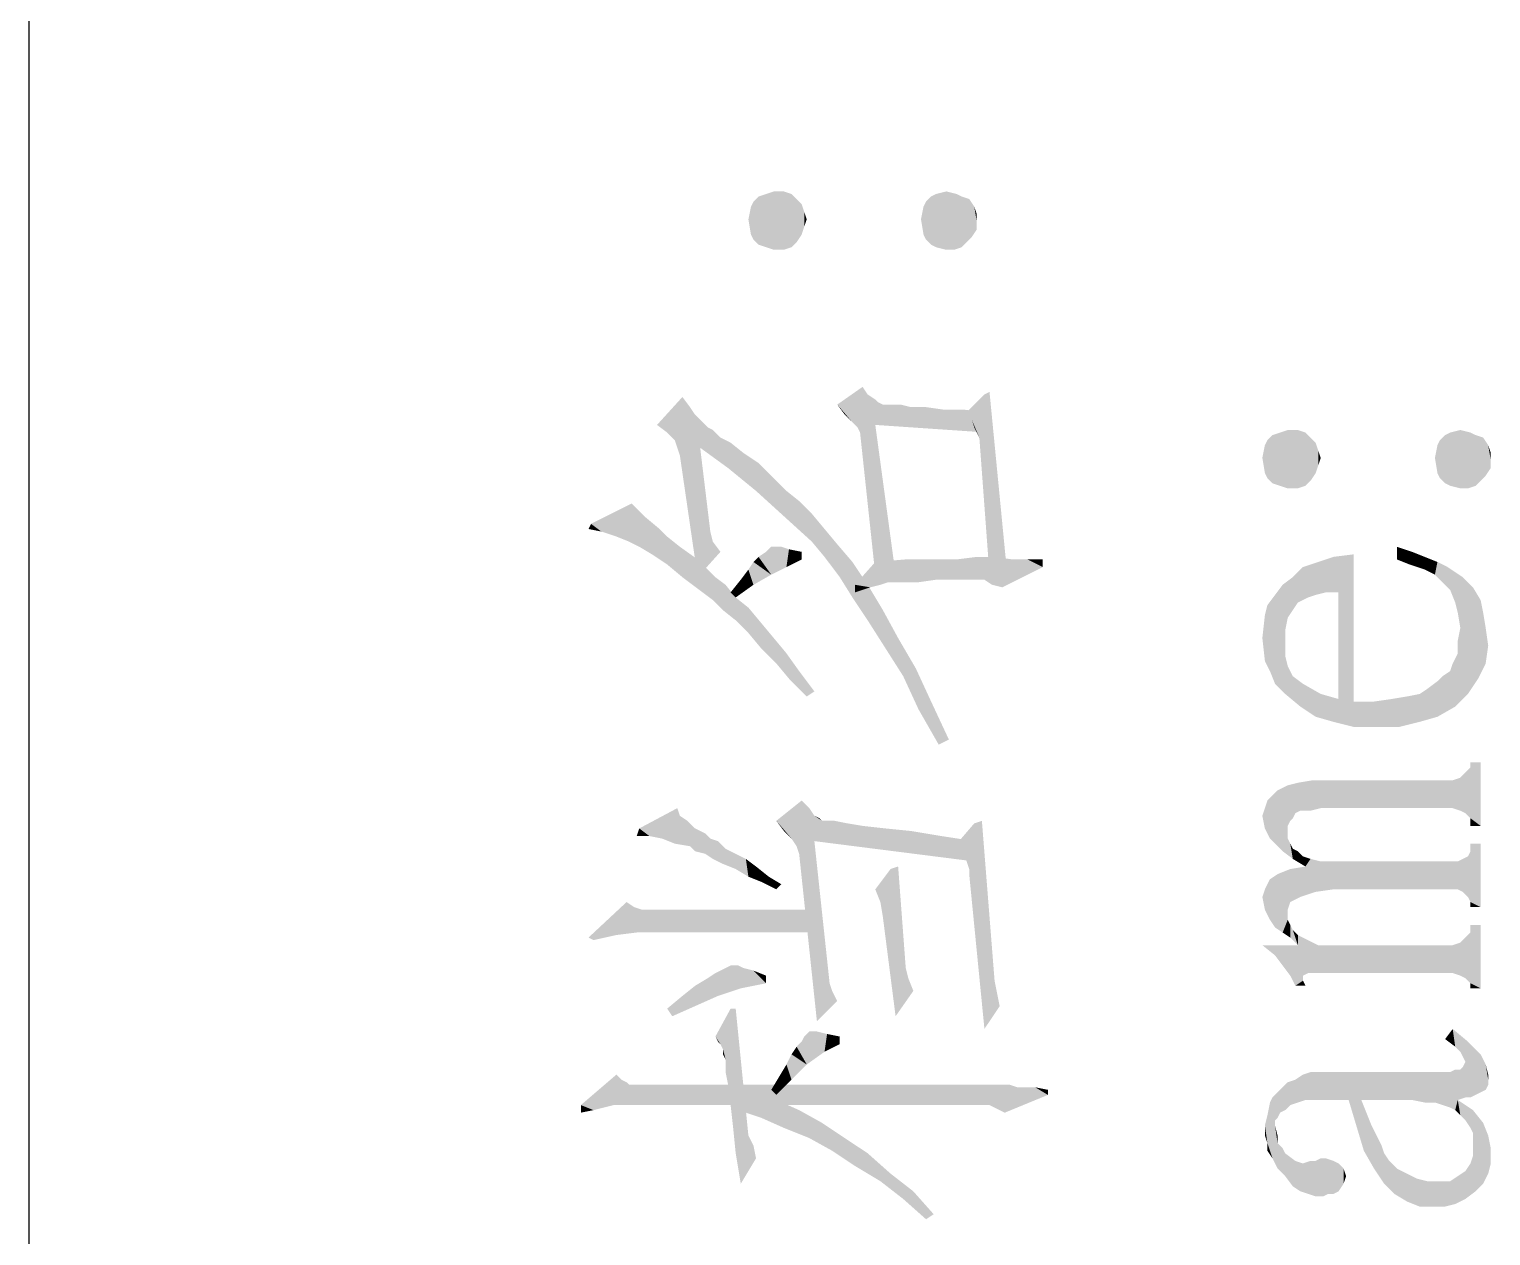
# Model space of a CAD drawing. Header units: millimetres. Extents: x 336 to 634, y 189 to 399.
# Drawn here: x 336.55 to 349.31, y 228.32 to 238.86 of the extents above; entities that cross this region are included whole.
import ezdxf

# ---------------------------------------------------------------- set-up
doc = ezdxf.new("R2010")
doc.units = ezdxf.units.MM

msp = doc.modelspace()

# ---------------------------------------------------------------- linework, layer by layer
at = {"color": 3, "linetype": 'Continuous'}
msp.add_line((336.54993, 189.17685), (336.54993, 399.17685), dxfattribs=at)
for points in [[(342.8727, 237.01907), (342.85054, 237.30711), (342.8727, 237.35143)], [(342.91701, 236.97475), (342.8727, 237.35143), (342.91701, 237.39574)], [(342.8727, 237.35143), (342.91701, 236.97475), (342.8727, 237.01907)], [(342.98349, 236.9526), (342.91701, 237.39574), (342.98349, 237.4179)], [(342.91701, 237.39574), (342.98349, 236.9526), (342.91701, 236.97475)], [(343.04996, 236.93044), (342.98349, 237.4179), (343.04996, 237.44006)], [(342.98349, 237.4179), (343.04996, 236.93044), (342.98349, 236.9526)], [(343.04996, 237.44006), (343.13859, 236.93044), (343.04996, 236.93044)], [(343.13859, 236.93044), (343.04996, 237.44006), (343.13859, 237.44006)], [(343.13859, 237.44006), (343.20506, 236.9526), (343.13859, 236.93044)], [(343.20506, 236.9526), (343.13859, 237.44006), (343.20506, 237.4179)], [(343.20506, 237.4179), (343.24938, 236.99691), (343.20506, 236.9526)], [(343.24938, 236.99691), (343.20506, 237.4179), (343.24938, 237.37359)], [(343.24938, 237.37359), (343.29369, 237.06338), (343.24938, 236.99691)], [(343.29369, 237.06338), (343.24938, 237.37359), (343.29369, 237.32927)], [(343.29369, 237.32927), (343.31585, 237.12986), (343.29369, 237.06338)], [(343.31585, 237.12986), (343.29369, 237.32927), (343.31585, 237.2628)], [(344.3794, 237.01907), (344.35724, 237.30711), (344.3794, 237.35143)], [(344.42372, 236.97475), (344.3794, 237.35143), (344.42372, 237.39574)], [(344.3794, 237.35143), (344.42372, 236.97475), (344.3794, 237.01907)], [(344.46803, 236.9526), (344.42372, 237.39574), (344.46803, 237.4179)], [(344.42372, 237.39574), (344.46803, 236.9526), (344.42372, 236.97475)], [(344.55666, 236.93044), (344.46803, 237.4179), (344.55666, 237.44006)], [(344.46803, 237.4179), (344.55666, 236.93044), (344.46803, 236.9526)], [(344.55666, 237.44006), (344.62313, 236.93044), (344.55666, 236.93044)], [(344.62313, 236.93044), (344.55666, 237.44006), (344.64529, 237.4179)], [(344.64529, 237.4179), (344.68961, 236.9526), (344.62313, 236.93044)], [(344.68961, 236.9526), (344.64529, 237.4179), (344.68961, 237.39574)], [(344.68961, 237.39574), (344.73392, 236.99691), (344.68961, 236.9526)], [(344.73392, 236.99691), (344.68961, 237.39574), (344.75608, 237.37359)], [(344.75608, 237.37359), (344.77824, 237.04123), (344.73392, 236.99691)], [(344.77824, 237.04123), (344.75608, 237.37359), (344.80039, 237.30711)], [(342.85054, 237.06338), (342.82839, 237.19633), (342.85054, 237.30711)], [(342.85054, 237.30711), (342.8727, 237.01907), (342.85054, 237.06338)], [(343.31585, 237.2628), (343.33801, 237.19633), (343.31585, 237.12986)], [(344.35724, 237.06338), (344.33509, 237.19633), (344.35724, 237.30711)], [(344.35724, 237.30711), (344.3794, 237.01907), (344.35724, 237.06338)], [(344.80039, 237.30711), (344.82255, 237.1077), (344.77824, 237.04123)], [(344.82255, 237.17417), (344.82255, 237.1077), (344.80039, 237.30711)], [(344.82255, 237.17417), (344.80039, 237.30711), (344.82255, 237.24064)], [(343.78115, 235.37942), (343.60389, 235.57884), (343.82547, 235.73394)], [(343.82547, 235.73394), (343.80331, 235.33511), (343.78115, 235.37942)], [(343.82547, 235.73394), (343.93626, 234.09429), (343.80331, 235.33511)], [(343.82547, 235.73394), (343.86978, 235.66747), (343.93626, 234.09429)], [(344.93334, 234.09429), (344.88902, 235.66747), (344.93334, 235.68963)], [(344.93334, 235.68963), (345.08844, 234.09429), (344.93334, 234.09429)], [(342.11935, 235.33511), (342.03072, 235.40158), (342.25229, 235.64531)], [(342.25229, 235.64531), (342.18582, 235.26864), (342.11935, 235.33511)], [(342.25229, 235.64531), (342.20798, 235.20216), (342.18582, 235.26864)], [(342.25229, 235.64531), (342.23013, 235.13569), (342.20798, 235.20216)], [(342.25229, 235.64531), (342.38524, 234.07214), (342.23013, 235.13569)], [(342.25229, 235.64531), (342.31877, 235.55668), (342.38524, 234.07214)], [(342.31877, 235.55668), (342.36308, 235.49021), (342.38524, 234.07214)], [(343.73684, 235.42374), (343.67037, 235.49021), (343.60389, 235.57884)], [(343.78115, 235.37942), (343.73684, 235.42374), (343.60389, 235.57884)], [(343.93626, 235.40158), (343.93626, 234.09429), (343.86978, 235.66747)], [(343.93626, 235.40158), (343.86978, 235.66747), (343.93626, 235.62315)], [(343.93626, 235.40158), (343.93626, 235.62315), (343.95841, 235.601)], [(343.93626, 235.40158), (343.95841, 235.601), (344.00273, 235.57884)], [(344.00273, 235.57884), (344.91118, 235.33511), (343.93626, 235.40158)], [(344.00273, 235.57884), (344.02488, 235.57884), (344.91118, 235.33511)], [(344.02488, 235.57884), (344.09136, 235.57884), (344.91118, 235.33511)], [(344.09136, 235.57884), (344.15783, 235.57884), (344.91118, 235.33511)], [(344.15783, 235.57884), (344.24646, 235.55668), (344.91118, 235.33511)], [(344.24646, 235.55668), (344.3794, 235.55668), (344.91118, 235.33511)], [(344.3794, 235.55668), (344.5345, 235.53452), (344.91118, 235.33511)], [(344.77824, 235.44589), (344.73392, 235.51237), (344.88902, 235.66747)], [(344.88902, 235.66747), (344.84471, 235.29079), (344.77824, 235.44589)], [(344.88902, 235.66747), (344.93334, 234.09429), (344.84471, 235.29079)], [(342.40739, 235.20216), (342.38524, 234.07214), (342.36308, 235.49021)], [(342.40739, 235.20216), (342.36308, 235.49021), (342.42955, 235.42374)], [(342.42955, 235.42374), (342.65113, 235.0249), (342.40739, 235.20216)], [(342.42955, 235.42374), (342.47387, 235.37942), (342.65113, 235.0249)], [(344.5345, 235.53452), (344.71176, 235.53452), (344.91118, 235.33511)], [(344.91118, 235.33511), (344.71176, 235.53452), (344.91118, 235.51237)], [(344.82255, 235.33511), (344.80039, 235.37942), (344.77824, 235.44589)], [(344.84471, 235.29079), (344.82255, 235.33511), (344.77824, 235.44589)], [(342.47387, 235.37942), (342.51818, 235.35726), (342.65113, 235.0249)], [(342.51818, 235.35726), (342.58465, 235.29079), (342.65113, 235.0249)], [(342.65113, 235.0249), (342.58465, 235.29079), (342.67328, 235.24648)], [(343.93626, 235.40158), (344.11352, 234.09429), (343.93626, 234.09429)], [(347.40389, 234.89196), (347.35957, 235.26864), (347.40389, 235.31295)], [(347.47036, 234.8698), (347.40389, 235.31295), (347.47036, 235.33511)], [(347.40389, 235.31295), (347.47036, 234.8698), (347.40389, 234.89196)], [(347.53683, 234.84764), (347.47036, 235.33511), (347.53683, 235.35726)], [(347.47036, 235.33511), (347.53683, 234.84764), (347.47036, 234.8698)], [(347.53683, 235.35726), (347.62546, 234.84764), (347.53683, 234.84764)], [(347.62546, 234.84764), (347.53683, 235.35726), (347.62546, 235.35726)], [(347.62546, 235.35726), (347.69193, 234.8698), (347.62546, 234.84764)], [(347.69193, 234.8698), (347.62546, 235.35726), (347.69193, 235.33511)], [(347.69193, 235.33511), (347.73625, 234.91412), (347.69193, 234.8698)], [(347.73625, 234.91412), (347.69193, 235.33511), (347.73625, 235.29079)], [(347.73625, 235.29079), (347.78056, 234.98059), (347.73625, 234.91412)], [(347.78056, 234.98059), (347.73625, 235.29079), (347.78056, 235.24648)], [(348.91059, 234.89196), (348.86627, 235.26864), (348.91059, 235.31295)], [(348.9549, 234.8698), (348.91059, 235.31295), (348.9549, 235.33511)], [(348.91059, 235.31295), (348.9549, 234.8698), (348.91059, 234.89196)], [(349.04353, 234.84764), (348.9549, 235.33511), (349.04353, 235.35726)], [(348.9549, 235.33511), (349.04353, 234.84764), (348.9549, 234.8698)], [(349.04353, 235.35726), (349.11001, 234.84764), (349.04353, 234.84764)], [(349.11001, 234.84764), (349.04353, 235.35726), (349.13216, 235.33511)], [(349.13216, 235.33511), (349.17648, 234.8698), (349.11001, 234.84764)], [(349.17648, 234.8698), (349.13216, 235.33511), (349.17648, 235.31295)], [(349.17648, 235.31295), (349.22079, 234.91412), (349.17648, 234.8698)], [(349.22079, 234.91412), (349.17648, 235.31295), (349.24295, 235.29079)], [(349.24295, 235.29079), (349.26511, 234.95843), (349.22079, 234.91412)], [(349.26511, 234.95843), (349.24295, 235.29079), (349.28726, 235.22432)], [(342.38524, 234.07214), (342.40739, 235.20216), (342.49602, 234.47097)], [(342.67328, 235.24648), (342.89486, 234.82549), (342.65113, 235.0249)], [(342.67328, 235.24648), (342.78407, 235.15785), (342.89486, 234.82549)], [(342.78407, 235.15785), (342.85054, 235.11353), (342.89486, 234.82549)], [(347.33741, 234.98059), (347.31526, 235.11353), (347.33741, 235.22432)], [(347.35957, 234.93627), (347.33741, 235.22432), (347.35957, 235.26864)], [(347.33741, 235.22432), (347.35957, 234.93627), (347.33741, 234.98059)], [(347.35957, 235.26864), (347.40389, 234.89196), (347.35957, 234.93627)], [(347.78056, 235.24648), (347.80272, 235.04706), (347.78056, 234.98059)], [(347.80272, 235.04706), (347.78056, 235.24648), (347.80272, 235.18001)], [(347.80272, 235.18001), (347.82488, 235.11353), (347.80272, 235.04706)], [(348.84412, 234.98059), (348.82196, 235.11353), (348.84412, 235.22432)], [(348.86627, 234.93627), (348.84412, 235.22432), (348.86627, 235.26864)], [(348.84412, 235.22432), (348.86627, 234.93627), (348.84412, 234.98059)], [(348.86627, 235.26864), (348.91059, 234.89196), (348.86627, 234.93627)], [(349.28726, 235.22432), (349.30942, 235.0249), (349.26511, 234.95843)], [(349.30942, 235.09138), (349.30942, 235.0249), (349.28726, 235.22432)], [(349.30942, 235.09138), (349.28726, 235.22432), (349.30942, 235.15785)], [(342.89486, 234.82549), (342.85054, 235.11353), (342.91702, 235.06922)], [(342.91702, 235.06922), (343.13859, 234.60391), (342.89486, 234.82549)], [(342.91702, 235.06922), (342.98349, 235.00275), (343.13859, 234.60391)], [(342.98349, 235.00275), (343.07212, 234.91412), (343.13859, 234.60391)], [(343.13859, 234.60391), (343.07212, 234.91412), (343.16075, 234.82549)], [(343.16075, 234.82549), (343.38232, 234.38234), (343.13859, 234.60391)], [(343.16075, 234.82549), (343.27153, 234.73686), (343.38232, 234.38234)], [(341.78699, 234.38234), (341.45463, 234.53744), (341.80915, 234.7147)], [(341.80915, 234.7147), (341.87562, 234.33802), (341.78699, 234.38234)], [(341.87562, 234.33802), (341.80915, 234.7147), (341.91993, 234.60391)], [(343.38232, 234.38234), (343.27153, 234.73686), (343.38232, 234.62607)], [(341.45463, 234.53744), (341.54326, 234.47097), (341.43247, 234.49313)], [(341.6762, 234.42665), (341.54326, 234.47097), (341.45463, 234.53744)], [(341.78699, 234.38234), (341.6762, 234.42665), (341.45463, 234.53744)], [(341.91993, 234.60391), (341.9864, 234.27155), (341.87562, 234.33802)], [(341.9864, 234.27155), (341.91993, 234.60391), (342.05288, 234.49313)], [(343.38232, 234.62607), (343.49311, 234.2494), (343.38232, 234.38234)], [(343.49311, 234.2494), (343.38232, 234.62607), (343.49311, 234.49313)], [(342.05288, 234.49313), (342.11935, 234.18292), (341.9864, 234.27155)], [(342.11935, 234.18292), (342.05288, 234.49313), (342.11935, 234.42665)], [(342.11935, 234.42665), (342.23013, 234.33802), (342.25229, 234.07214)], [(342.11935, 234.42665), (342.25229, 234.07214), (342.11935, 234.18292)], [(342.38524, 234.07214), (342.49602, 234.47097), (342.51818, 234.38234)], [(343.49311, 234.49313), (343.60389, 234.36018), (343.62605, 234.07214)], [(343.49311, 234.49313), (343.62605, 234.07214), (343.49311, 234.2494)], [(342.25229, 234.07214), (342.23013, 234.33802), (342.38524, 234.22724)], [(342.51818, 234.38234), (342.58465, 234.29371), (342.38524, 234.07214)], [(342.91702, 234.2494), (342.98349, 234.29371), (343.0278, 234.09429)], [(343.0278, 234.09429), (342.98349, 234.29371), (343.0278, 234.33802)], [(343.0278, 234.33802), (343.04996, 234.33802), (343.16075, 234.16077)], [(343.0278, 234.33802), (343.16075, 234.16077), (343.0278, 234.09429)], [(343.04996, 234.33802), (343.11643, 234.33802), (343.16075, 234.16077)], [(343.16075, 234.16077), (343.11643, 234.33802), (343.1829, 234.31587)], [(343.1829, 234.31587), (343.29369, 234.22724), (343.16075, 234.16077)], [(343.29369, 234.22724), (343.1829, 234.31587), (343.29369, 234.29371)], [(343.73684, 233.89488), (343.62605, 234.07214), (343.60389, 234.36018)], [(343.73684, 233.89488), (343.60389, 234.36018), (343.73684, 234.20508)], [(347.97998, 233.93919), (347.93566, 234.2494), (348.11292, 234.27155)], [(348.11292, 234.27155), (348.11292, 232.98642), (347.97998, 233.93919)], [(348.4896, 234.33802), (348.60039, 234.18292), (348.4896, 234.22724)], [(348.60039, 234.18292), (348.4896, 234.33802), (348.62254, 234.29371)], [(348.62254, 234.29371), (348.73333, 234.13861), (348.60039, 234.18292)], [(348.73333, 234.13861), (348.62254, 234.29371), (348.73333, 234.2494)], [(342.38524, 234.22724), (342.42955, 233.93919), (342.25229, 234.07214)], [(342.51818, 233.87272), (342.42955, 233.93919), (342.38524, 234.22724)], [(342.51818, 233.87272), (342.38524, 234.22724), (342.54034, 234.07214)], [(342.76191, 234.04998), (342.82838, 234.13861), (342.8727, 234.00566)], [(342.8727, 234.00566), (342.82838, 234.13861), (342.8727, 234.20508)], [(342.8727, 234.20508), (342.91702, 234.2494), (343.0278, 234.09429)], [(342.8727, 234.20508), (343.0278, 234.09429), (342.8727, 234.00566)], [(343.73684, 234.20508), (343.86978, 233.69546), (343.73684, 233.89488)], [(343.86978, 233.69546), (343.73684, 234.20508), (343.86978, 234.00566)], [(343.89194, 233.98351), (343.75899, 234.00566), (343.93626, 234.20508)], [(343.93626, 234.20508), (343.98057, 234.00566), (343.89194, 233.98351)], [(344.20214, 234.02782), (343.93626, 234.20508), (344.20214, 234.22724)], [(344.04704, 234.02782), (343.98057, 234.00566), (343.93626, 234.20508)], [(344.09136, 234.02782), (344.04704, 234.02782), (343.93626, 234.20508)], [(344.11352, 234.02782), (344.09136, 234.02782), (343.93626, 234.20508)], [(344.20214, 234.02782), (344.11352, 234.02782), (343.93626, 234.20508)], [(344.20214, 234.22724), (344.31293, 234.02782), (344.20214, 234.02782)], [(344.31293, 234.02782), (344.20214, 234.22724), (344.42372, 234.22724)], [(344.42372, 234.22724), (344.46803, 234.04998), (344.31293, 234.02782)], [(344.62313, 234.04998), (344.46803, 234.04998), (344.42372, 234.22724)], [(344.62313, 234.04998), (344.42372, 234.22724), (344.64529, 234.22724)], [(344.64529, 234.22724), (344.73392, 234.04998), (344.62313, 234.04998)], [(344.73392, 234.04998), (344.64529, 234.22724), (344.82255, 234.2494)], [(344.82255, 234.2494), (344.84471, 234.04998), (344.73392, 234.04998)], [(344.88902, 234.04998), (344.84471, 234.04998), (344.82255, 234.2494)], [(344.95549, 234.00566), (344.88902, 234.04998), (344.82255, 234.2494)], [(344.95549, 234.00566), (344.82255, 234.2494), (344.97765, 234.2494)], [(344.97765, 234.2494), (345.04412, 233.98351), (344.95549, 234.00566)], [(345.04412, 233.98351), (344.97765, 234.2494), (345.13275, 234.22724)], [(345.13275, 234.22724), (345.39864, 234.16077), (345.04412, 233.98351)], [(345.13275, 234.22724), (345.2657, 234.22724), (345.39864, 234.16077)], [(345.39864, 234.16077), (345.2657, 234.22724), (345.39864, 234.22724)], [(347.62546, 233.85056), (347.58115, 234.07214), (347.66978, 234.16077)], [(347.66978, 234.16077), (347.71409, 233.89488), (347.62546, 233.85056)], [(347.78056, 233.91703), (347.66978, 234.16077), (347.80272, 234.20508)], [(347.78056, 233.91703), (347.71409, 233.89488), (347.66978, 234.16077)], [(347.80272, 234.20508), (347.86919, 233.93919), (347.78056, 233.91703)], [(347.86919, 233.93919), (347.80272, 234.20508), (347.93566, 234.2494)], [(347.93566, 234.2494), (347.97998, 233.93919), (347.86919, 233.93919)], [(348.73333, 234.2494), (348.82196, 234.09429), (348.73333, 234.13861)], [(348.82196, 234.09429), (348.73333, 234.2494), (348.84412, 234.20508)], [(348.84412, 234.20508), (348.88843, 234.02782), (348.82196, 234.09429)], [(348.88843, 234.02782), (348.84412, 234.20508), (348.93275, 234.16077)], [(348.93275, 234.16077), (348.9549, 233.96135), (348.88843, 234.02782)], [(348.99922, 233.85056), (348.9549, 233.96135), (348.93275, 234.16077)], [(348.99922, 233.85056), (348.93275, 234.16077), (348.99922, 234.11645)], [(342.54034, 234.07214), (342.60681, 233.78409), (342.51818, 233.87272)], [(342.60681, 233.78409), (342.54034, 234.07214), (342.62897, 234.00566)], [(342.7176, 233.89488), (342.67328, 233.93919), (342.76191, 234.04998)], [(342.76191, 234.04998), (342.8727, 234.00566), (342.7176, 233.89488)], [(347.58115, 233.78409), (347.49252, 234.00566), (347.58115, 234.07214)], [(347.58115, 234.07214), (347.62546, 233.85056), (347.58115, 233.78409)], [(348.99922, 234.11645), (349.02138, 233.76193), (348.99922, 233.85056)], [(349.04353, 233.62899), (349.02138, 233.76193), (348.99922, 234.11645)], [(349.04353, 233.62899), (348.99922, 234.11645), (349.06569, 234.07214)], [(349.04353, 233.62899), (349.06569, 234.07214), (349.11001, 233.0529)], [(349.11001, 233.0529), (349.06569, 234.07214), (349.11001, 234.02782)], [(349.11001, 234.02782), (349.15432, 233.98351), (349.19863, 233.18584)], [(349.11001, 234.02782), (349.19863, 233.18584), (349.11001, 233.0529)], [(342.62897, 234.00566), (342.7176, 233.69546), (342.60681, 233.78409)], [(342.7176, 233.69546), (342.62897, 234.00566), (342.7176, 233.89488)], [(342.7176, 233.89488), (342.82838, 233.58467), (342.7176, 233.69546)], [(342.82838, 233.58467), (342.7176, 233.89488), (342.82838, 233.80625)], [(343.75899, 234.00566), (343.89194, 233.98351), (343.75899, 233.93919)], [(343.86978, 234.00566), (344.00273, 233.78409), (344.02488, 233.45173)], [(343.86978, 234.00566), (344.02488, 233.45173), (343.86978, 233.69546)], [(347.42604, 233.14153), (347.35957, 233.8284), (347.42604, 233.91703)], [(347.42604, 233.91703), (347.49252, 234.00566), (347.51467, 233.0529)], [(347.42604, 233.91703), (347.51467, 233.0529), (347.42604, 233.14153)], [(347.51467, 233.38526), (347.51467, 233.0529), (347.49252, 234.00566)], [(347.51467, 233.49604), (347.51467, 233.38526), (347.49252, 234.00566)], [(347.51467, 233.60683), (347.51467, 233.49604), (347.49252, 234.00566)], [(347.53683, 233.71762), (347.51467, 233.60683), (347.49252, 234.00566)], [(347.58115, 233.78409), (347.53683, 233.71762), (347.49252, 234.00566)], [(347.97998, 233.00858), (347.97998, 233.93919), (348.11292, 232.76485)], [(348.11292, 232.98642), (348.11292, 232.76485), (347.97998, 233.93919)], [(349.19863, 233.18584), (349.15432, 233.98351), (349.22079, 233.87272)], [(342.82838, 233.80625), (342.93917, 233.45173), (342.82838, 233.58467)], [(342.93917, 233.45173), (342.82838, 233.80625), (342.93917, 233.6733)], [(344.02488, 233.45173), (344.00273, 233.78409), (344.13567, 233.54036)], [(347.33741, 233.73978), (347.35957, 233.8284), (347.38173, 233.25231)], [(347.42604, 233.14153), (347.38173, 233.25231), (347.35957, 233.8284)], [(349.22079, 233.87272), (349.26511, 233.31878), (349.19863, 233.18584)], [(349.22079, 233.87272), (349.24295, 233.76193), (349.26511, 233.31878)], [(349.26511, 233.31878), (349.24295, 233.76193), (349.26511, 233.62899)], [(342.93917, 233.6733), (343.04996, 233.54036), (343.07212, 233.31878)], [(342.93917, 233.6733), (343.07212, 233.31878), (342.93917, 233.45173)], [(347.33741, 233.34094), (347.31526, 233.54036), (347.33741, 233.73978)], [(347.33741, 233.73978), (347.38173, 233.25231), (347.33741, 233.34094)], [(349.02138, 233.5182), (349.04353, 233.62899), (349.11001, 233.0529)], [(349.26511, 233.62899), (349.28726, 233.47389), (349.26511, 233.31878)], [(343.07212, 233.31878), (343.04996, 233.54036), (343.16075, 233.40741)], [(344.13567, 233.54036), (344.17999, 233.208), (344.02488, 233.45173)], [(344.17999, 233.208), (344.13567, 233.54036), (344.29077, 233.27447)], [(349.02138, 233.40741), (349.02138, 233.5182), (349.11001, 233.0529)], [(343.16075, 233.40741), (343.1829, 233.18584), (343.07212, 233.31878)], [(343.1829, 233.18584), (343.16075, 233.40741), (343.27153, 233.25231)], [(347.51467, 233.0529), (347.51467, 233.38526), (347.53683, 233.29663)], [(348.99922, 232.94211), (348.97706, 233.31878), (349.02138, 233.40741)], [(349.02138, 233.40741), (349.11001, 233.0529), (348.99922, 232.94211)], [(343.27153, 233.25231), (343.33801, 233.03074), (343.1829, 233.18584)], [(343.33801, 233.03074), (343.27153, 233.25231), (343.40448, 233.07505)], [(344.29077, 233.27447), (344.31293, 232.91995), (344.17999, 233.208)], [(344.31293, 232.91995), (344.29077, 233.27447), (344.42372, 232.98642)], [(347.53683, 233.29663), (347.64762, 232.94211), (347.51467, 233.0529)], [(347.53683, 233.29663), (347.58115, 233.208), (347.64762, 232.94211)], [(348.88843, 233.208), (348.9549, 233.25231), (348.99922, 232.94211)], [(348.9549, 233.25231), (348.97706, 233.31878), (348.99922, 232.94211)], [(347.64762, 232.94211), (347.58115, 233.208), (347.66978, 233.14153)], [(347.66978, 233.14153), (347.78056, 232.85348), (347.64762, 232.94211)], [(347.78056, 232.85348), (347.66978, 233.14153), (347.82488, 233.0529)], [(348.84412, 232.85348), (348.75549, 233.09721), (348.84412, 233.16368)], [(348.84412, 233.16368), (348.88843, 233.208), (348.99922, 232.94211)], [(348.84412, 233.16368), (348.99922, 232.94211), (348.84412, 232.85348)], [(347.82488, 233.0529), (347.93566, 232.80916), (347.78056, 232.85348)], [(347.93566, 232.80916), (347.82488, 233.0529), (347.97998, 233.00858)], [(347.97998, 233.00858), (348.11292, 232.76485), (347.93566, 232.80916)], [(348.31234, 232.76485), (348.29018, 232.98642), (348.44528, 233.00858)], [(348.44528, 233.00858), (348.51176, 232.76485), (348.31234, 232.76485)], [(348.51176, 232.76485), (348.44528, 233.00858), (348.57823, 233.03074)], [(348.57823, 233.03074), (348.68901, 232.80916), (348.51176, 232.76485)], [(348.68901, 232.80916), (348.57823, 233.03074), (348.68901, 233.0529)], [(348.68901, 233.0529), (348.75549, 233.09721), (348.84412, 232.85348)], [(348.68901, 233.0529), (348.84412, 232.85348), (348.68901, 232.80916)], [(344.42372, 232.98642), (344.49019, 232.60975), (344.31293, 232.91995)], [(344.49019, 232.60975), (344.42372, 232.98642), (344.57882, 232.65406)], [(348.11292, 232.98642), (348.29018, 232.98642), (348.31234, 232.76485)], [(348.11292, 232.98642), (348.31234, 232.76485), (348.11292, 232.76485)], [(349.08785, 232.0115), (349.04353, 232.3217), (349.08785, 232.36602)], [(349.13216, 231.96718), (349.08785, 232.36602), (349.13216, 232.41033)], [(349.08785, 232.36602), (349.13216, 231.96718), (349.08785, 232.0115)], [(349.13216, 232.41033), (349.13216, 232.45465), (349.22079, 231.90071)], [(349.22079, 231.90071), (349.13216, 232.45465), (349.22079, 232.45465)], [(349.13216, 231.96718), (349.13216, 232.41033), (349.22079, 231.90071)], [(347.53683, 231.90071), (347.4482, 232.21092), (347.53683, 232.25523)], [(347.6033, 232.0115), (347.53683, 232.25523), (347.62546, 232.27739)], [(347.53683, 232.25523), (347.55899, 231.94503), (347.53683, 231.90071)], [(347.58115, 231.96718), (347.55899, 231.94503), (347.53683, 232.25523)], [(347.6033, 232.0115), (347.58115, 231.96718), (347.53683, 232.25523)], [(347.62546, 232.27739), (347.64762, 232.03366), (347.6033, 232.0115)], [(347.73625, 232.03366), (347.62546, 232.27739), (347.7584, 232.29955)], [(347.73625, 232.03366), (347.64762, 232.03366), (347.62546, 232.27739)], [(347.7584, 232.29955), (347.82488, 232.05581), (347.73625, 232.03366)], [(347.82488, 232.05581), (347.7584, 232.29955), (347.89135, 232.29955)], [(347.89135, 232.29955), (347.93566, 232.05581), (347.82488, 232.05581)], [(348.97706, 232.05581), (347.93566, 232.05581), (347.89135, 232.29955)], [(348.97706, 232.05581), (347.89135, 232.29955), (348.97706, 232.29955)], [(349.04353, 232.03366), (348.97706, 232.29955), (349.04353, 232.3217)], [(348.97706, 232.29955), (349.04353, 232.03366), (348.97706, 232.05581)], [(349.04353, 232.3217), (349.08785, 232.0115), (349.04353, 232.03366)], [(343.20506, 231.78993), (343.07212, 231.94503), (343.29369, 232.12229)], [(343.29369, 232.12229), (343.24937, 231.72345), (343.20506, 231.78993)], [(343.29369, 232.12229), (343.27153, 231.65698), (343.24937, 231.72345)], [(343.29369, 232.12229), (343.42664, 230.19459), (343.27153, 231.65698)], [(343.29369, 232.12229), (343.36016, 232.05581), (343.42664, 230.19459)], [(347.33741, 232.05581), (347.35957, 232.12229), (347.38173, 231.78993)], [(347.38173, 231.78993), (347.35957, 232.12229), (347.40389, 232.1666)], [(347.40389, 232.1666), (347.42604, 231.74561), (347.38173, 231.78993)], [(347.42604, 231.74561), (347.40389, 232.1666), (347.4482, 232.21092)], [(347.4482, 232.21092), (347.49252, 231.67914), (347.42604, 231.74561)], [(347.53683, 231.78993), (347.49252, 231.67914), (347.4482, 232.21092)], [(347.53683, 231.83424), (347.53683, 231.78993), (347.4482, 232.21092)], [(347.53683, 231.90071), (347.53683, 231.83424), (347.4482, 232.21092)], [(342.18582, 231.74561), (341.87562, 231.87855), (342.20798, 232.05581)], [(342.18582, 231.74561), (342.20798, 232.05581), (342.23014, 231.98934)], [(342.23014, 231.98934), (342.31877, 231.72345), (342.18582, 231.74561)], [(342.23014, 231.98934), (342.29661, 231.94503), (342.31877, 231.72345)], [(343.40448, 231.76777), (343.36016, 232.05581), (343.40448, 231.98934)], [(343.36016, 232.05581), (343.40448, 231.76777), (343.42664, 230.19459)], [(343.40448, 231.98934), (343.44879, 231.96718), (343.47095, 231.94503)], [(343.40448, 231.76777), (343.40448, 231.98934), (343.47095, 231.94503)], [(347.33741, 231.87855), (347.31526, 231.98934), (347.33741, 232.05581)], [(347.33741, 232.05581), (347.38173, 231.78993), (347.33741, 231.87855)], [(341.87562, 231.87855), (341.96425, 231.81208), (341.85346, 231.81208)], [(342.07503, 231.78993), (341.96425, 231.81208), (341.87562, 231.87855)], [(342.18582, 231.74561), (342.07503, 231.78993), (341.87562, 231.87855)], [(342.36308, 231.67914), (342.31877, 231.72345), (342.29661, 231.94503)], [(342.36308, 231.67914), (342.29661, 231.94503), (342.36308, 231.87855)], [(342.36308, 231.87855), (342.45171, 231.65698), (342.36308, 231.67914)], [(342.45171, 231.65698), (342.36308, 231.87855), (342.45171, 231.83424)], [(343.20506, 231.78993), (343.13859, 231.8564), (343.07212, 231.94503)], [(343.47095, 231.94503), (344.80039, 231.59051), (343.40448, 231.76777)], [(343.47095, 231.94503), (343.51527, 231.94503), (344.80039, 231.59051)], [(343.51527, 231.94503), (343.58174, 231.94503), (344.80039, 231.59051)], [(343.58174, 231.94503), (343.69252, 231.92287), (344.80039, 231.59051)], [(343.69252, 231.92287), (343.82547, 231.90071), (344.80039, 231.59051)], [(343.82547, 231.90071), (344.02488, 231.87855), (344.80039, 231.59051)], [(344.02488, 231.87855), (344.24646, 231.8564), (344.80039, 231.59051)], [(344.24646, 231.8564), (344.51235, 231.81208), (344.80039, 231.59051)], [(344.71176, 231.65698), (344.66745, 231.76777), (344.80039, 231.92287)], [(344.80039, 231.92287), (344.75608, 231.52404), (344.71176, 231.65698)], [(344.75608, 231.52404), (344.80039, 231.92287), (344.88902, 230.12812)], [(344.80039, 231.92287), (344.86686, 231.94503), (344.88902, 230.12812)], [(344.88902, 230.12812), (344.86686, 231.94503), (344.97765, 230.54911)], [(349.13216, 231.96718), (349.22079, 231.90071), (349.13216, 231.90071)], [(342.45171, 231.83424), (342.49603, 231.78993), (342.51818, 231.61267)], [(342.45171, 231.83424), (342.51818, 231.61267), (342.45171, 231.65698)], [(342.51818, 231.61267), (342.49603, 231.78993), (342.5625, 231.76777)], [(342.5625, 231.76777), (342.60681, 231.56835), (342.51818, 231.61267)], [(342.60681, 231.56835), (342.5625, 231.76777), (342.62897, 231.7013)], [(343.42664, 230.19459), (343.40448, 231.76777), (343.53742, 230.52695)], [(344.80039, 231.59051), (344.51235, 231.81208), (344.80039, 231.76777)], [(347.53683, 231.78993), (347.58115, 231.61267), (347.49252, 231.67914)], [(347.53683, 231.78993), (347.55899, 231.74561), (347.58115, 231.61267)], [(347.58115, 231.61267), (347.55899, 231.74561), (347.58115, 231.7013)], [(349.13216, 231.67914), (349.13216, 231.74561), (349.22079, 231.19168)], [(349.22079, 231.19168), (349.13216, 231.74561), (349.22079, 231.74561)], [(342.62897, 231.7013), (342.7176, 231.52404), (342.60681, 231.56835)], [(342.7176, 231.52404), (342.62897, 231.7013), (342.7176, 231.65698)], [(342.7176, 231.65698), (342.80623, 231.61267), (342.82838, 231.45756)], [(342.7176, 231.65698), (342.82838, 231.45756), (342.7176, 231.52404)], [(342.82838, 231.45756), (342.80623, 231.61267), (342.89486, 231.54619)], [(344.75608, 231.52404), (344.73392, 231.59051), (344.71176, 231.65698)], [(347.58115, 231.7013), (347.62546, 231.67914), (347.69193, 231.54619)], [(347.58115, 231.7013), (347.69193, 231.54619), (347.58115, 231.61267)], [(347.62546, 231.67914), (347.66977, 231.63482), (347.69193, 231.54619)], [(347.69193, 231.54619), (347.66977, 231.63482), (347.73625, 231.61267)], [(347.69193, 231.54619), (347.73625, 231.61267), (347.78056, 231.32462)], [(347.78056, 231.32462), (347.73625, 231.61267), (347.82488, 231.59051)], [(347.82488, 231.59051), (347.93566, 231.34678), (347.78056, 231.32462)], [(347.82488, 231.59051), (347.91351, 231.59051), (347.93566, 231.34678)], [(349.02138, 231.34678), (347.93566, 231.34678), (347.91351, 231.59051)], [(349.02138, 231.34678), (347.91351, 231.59051), (349.02138, 231.59051)], [(349.06569, 231.32462), (349.02138, 231.59051), (349.06569, 231.61267)], [(349.02138, 231.59051), (349.06569, 231.32462), (349.02138, 231.34678)], [(349.11, 231.28031), (349.06569, 231.61267), (349.11, 231.63482)], [(349.06569, 231.61267), (349.11, 231.28031), (349.06569, 231.32462)], [(349.13216, 231.23599), (349.11, 231.63482), (349.13216, 231.67914)], [(349.11, 231.63482), (349.13216, 231.23599), (349.11, 231.28031)], [(349.13216, 231.23599), (349.13216, 231.67914), (349.22079, 231.19168)], [(342.89486, 231.54619), (342.93917, 231.41325), (342.82838, 231.45756)], [(342.93917, 231.41325), (342.89486, 231.54619), (343.00565, 231.45756)], [(343.00565, 231.45756), (343.07212, 231.34678), (342.93917, 231.41325)], [(343.07212, 231.34678), (343.00565, 231.45756), (343.11643, 231.39109)], [(343.98057, 231.23599), (343.93625, 231.34678), (344.0692, 231.52404)], [(344.0692, 231.52404), (344.00273, 231.10305), (343.98057, 231.23599)], [(344.0692, 231.52404), (344.11351, 230.23891), (344.00273, 231.10305)], [(344.11351, 230.23891), (344.0692, 231.52404), (344.13567, 231.54619)], [(344.11351, 230.23891), (344.13567, 231.54619), (344.20214, 230.6599)], [(344.75608, 231.52404), (344.88902, 230.12812), (344.75608, 231.47972)], [(347.42604, 231.01442), (347.38173, 231.43541), (347.4482, 231.47972)], [(347.4482, 231.47972), (347.49252, 230.9701), (347.42604, 231.01442)], [(347.55899, 231.23599), (347.4482, 231.47972), (347.55899, 231.52404)], [(347.53683, 231.08089), (347.49252, 230.9701), (347.4482, 231.47972)], [(347.53683, 231.1252), (347.53683, 231.08089), (347.4482, 231.47972)], [(347.53683, 231.16952), (347.53683, 231.1252), (347.4482, 231.47972)], [(347.55899, 231.23599), (347.53683, 231.16952), (347.4482, 231.47972)], [(347.64762, 231.28031), (347.55899, 231.52404), (347.69193, 231.54619)], [(347.55899, 231.52404), (347.6033, 231.25815), (347.55899, 231.23599)], [(347.64762, 231.28031), (347.6033, 231.25815), (347.55899, 231.52404)], [(347.69193, 231.54619), (347.78056, 231.32462), (347.64762, 231.28031)], [(347.33741, 231.16952), (347.31526, 231.28031), (347.33741, 231.34678)], [(347.33741, 231.34678), (347.35957, 231.39109), (347.38173, 231.08089)], [(347.33741, 231.34678), (347.38173, 231.08089), (347.33741, 231.16952)], [(347.38173, 231.08089), (347.35957, 231.39109), (347.38173, 231.43541)], [(347.38173, 231.43541), (347.42604, 231.01442), (347.38173, 231.08089)], [(341.6762, 230.94794), (341.43247, 230.92579), (341.76483, 231.23599)], [(341.76483, 231.23599), (341.85346, 230.9701), (341.6762, 230.94794)], [(341.76483, 231.23599), (341.8313, 231.19168), (341.85346, 230.9701)], [(349.13216, 231.23599), (349.22079, 231.19168), (349.13216, 231.19168)], [(341.85346, 230.9701), (341.8313, 231.19168), (341.89778, 231.16952)], [(341.89778, 231.16952), (343.38232, 230.9701), (341.85346, 230.9701)], [(341.89778, 231.16952), (341.94209, 231.16952), (343.38232, 230.9701)], [(341.94209, 231.16952), (342.00856, 231.16952), (343.38232, 230.9701)], [(342.00856, 231.16952), (342.14151, 231.16952), (343.38232, 230.9701)], [(342.14151, 231.16952), (342.29661, 231.16952), (343.38232, 230.9701)], [(342.29661, 231.16952), (342.49603, 231.16952), (343.38232, 230.9701)], [(342.49603, 231.16952), (342.76191, 231.16952), (343.38232, 230.9701)], [(342.76191, 231.16952), (343.04996, 231.16952), (343.38232, 230.9701)], [(343.38232, 230.9701), (343.04996, 231.16952), (343.38232, 231.16952)], [(347.53683, 231.08089), (347.55899, 230.92579), (347.49252, 230.9701)], [(347.55899, 230.92579), (347.53683, 231.08089), (347.55899, 231.03657)], [(341.6762, 230.94794), (341.47679, 230.90363), (341.43247, 230.92579)], [(347.55899, 231.03657), (347.58115, 230.99226), (347.62546, 230.85931)], [(347.55899, 231.03657), (347.62546, 230.85931), (347.55899, 230.92579)], [(347.62546, 230.85931), (347.58115, 230.99226), (347.62546, 230.94794)], [(347.62546, 230.85931), (347.62546, 230.94794), (347.66977, 230.54911)], [(347.66977, 230.59343), (347.66977, 230.54911), (347.62546, 230.94794)], [(347.71409, 230.61558), (347.66977, 230.59343), (347.62546, 230.94794)], [(347.71409, 230.61558), (347.62546, 230.94794), (347.71409, 230.90363)], [(349.13216, 230.52695), (349.08785, 230.92579), (349.13216, 230.9701)], [(349.13216, 230.9701), (349.13216, 231.03657), (349.22079, 230.48264)], [(349.22079, 230.48264), (349.13216, 231.03657), (349.22079, 231.03657)], [(349.13216, 230.52695), (349.13216, 230.9701), (349.22079, 230.48264)], [(347.42604, 230.77069), (347.31526, 230.85931), (347.62546, 230.85931)], [(347.62546, 230.85931), (347.49252, 230.68206), (347.42604, 230.77069)], [(347.62546, 230.85931), (347.55899, 230.59343), (347.49252, 230.68206)], [(347.62546, 230.85931), (347.6033, 230.5048), (347.55899, 230.59343)], [(347.6033, 230.5048), (347.62546, 230.85931), (347.66977, 230.54911)], [(347.71409, 230.90363), (347.78056, 230.61558), (347.71409, 230.61558)], [(347.78056, 230.61558), (347.71409, 230.90363), (347.80272, 230.85931)], [(347.80272, 230.85931), (347.86919, 230.61558), (347.78056, 230.61558)], [(348.97706, 230.61558), (347.86919, 230.61558), (347.80272, 230.85931)], [(348.97706, 230.61558), (347.80272, 230.85931), (348.97706, 230.85931)], [(349.04353, 230.59343), (348.97706, 230.85931), (349.04353, 230.88147)], [(348.97706, 230.85931), (349.04353, 230.59343), (348.97706, 230.61558)], [(349.08785, 230.57127), (349.04353, 230.88147), (349.08785, 230.92579)], [(349.04353, 230.88147), (349.08785, 230.57127), (349.04353, 230.59343)], [(349.08785, 230.92579), (349.13216, 230.52695), (349.08785, 230.57127)], [(342.36308, 230.5048), (342.47387, 230.57127), (342.5625, 230.41617)], [(342.47387, 230.57127), (342.54034, 230.61558), (342.5625, 230.41617)], [(342.5625, 230.41617), (342.54034, 230.61558), (342.58465, 230.63774)], [(342.58465, 230.63774), (342.76191, 230.48264), (342.5625, 230.41617)], [(342.58465, 230.63774), (342.62897, 230.6599), (342.76191, 230.48264)], [(342.62897, 230.6599), (342.67328, 230.68206), (342.76191, 230.48264)], [(342.67328, 230.68206), (342.69544, 230.68206), (342.76191, 230.48264)], [(342.69544, 230.68206), (342.73975, 230.68206), (342.76191, 230.48264)], [(342.76191, 230.48264), (342.73975, 230.68206), (342.78407, 230.6599)], [(342.78407, 230.6599), (342.98349, 230.52695), (342.76191, 230.48264)], [(342.78407, 230.6599), (342.8727, 230.63774), (342.98349, 230.52695)], [(342.98349, 230.52695), (342.8727, 230.63774), (342.98349, 230.59343)], [(344.11351, 230.23891), (344.20214, 230.6599), (344.2243, 230.57127)], [(344.2243, 230.57127), (344.26861, 230.46048), (344.11351, 230.23891)], [(342.36308, 230.32754), (342.25229, 230.41617), (342.36308, 230.5048)], [(342.36308, 230.5048), (342.5625, 230.41617), (342.36308, 230.32754)], [(343.42664, 230.19459), (343.53742, 230.52695), (343.55958, 230.46048)], [(343.55958, 230.46048), (343.60389, 230.37185), (343.42664, 230.19459)], [(344.97765, 230.54911), (345.02197, 230.32754), (344.88902, 230.12812)], [(344.97765, 230.54911), (344.99981, 230.43832), (345.02197, 230.32754)], [(347.66977, 230.54911), (347.69193, 230.5048), (347.6033, 230.5048)], [(349.13216, 230.52695), (349.22079, 230.48264), (349.13216, 230.48264)], [(342.16366, 230.23891), (342.11935, 230.30538), (342.25229, 230.41617)], [(342.25229, 230.41617), (342.36308, 230.32754), (342.16366, 230.23891)], [(342.58465, 229.99518), (342.54034, 230.06165), (342.67328, 230.30538)], [(342.67328, 230.30538), (342.60681, 229.95086), (342.58465, 229.99518)], [(342.67328, 230.30538), (342.62897, 229.86223), (342.60681, 229.95086)], [(342.67328, 230.30538), (342.67328, 229.4634), (342.62897, 229.86223)], [(342.67328, 230.30538), (342.69544, 229.26398), (342.67328, 229.4634)], [(342.7176, 229.04241), (342.69544, 229.26398), (342.67328, 230.30538)], [(342.7176, 229.04241), (342.67328, 230.30538), (342.7176, 230.30538)], [(342.7176, 230.30538), (342.76191, 228.77652), (342.7176, 229.04241)], [(342.76191, 228.77652), (342.7176, 230.30538), (342.82838, 229.19751)], [(342.58465, 229.99518), (342.5625, 230.01733), (342.54034, 230.06165)], [(343.29369, 230.01733), (343.31585, 230.06165), (343.338, 229.81792)], [(343.338, 229.81792), (343.31585, 230.06165), (343.338, 230.08381)], [(343.338, 230.08381), (343.36016, 230.10596), (343.49311, 229.9287)], [(343.338, 230.08381), (343.49311, 229.9287), (343.338, 229.81792)], [(343.36016, 230.10596), (343.38232, 230.10596), (343.49311, 229.9287)], [(343.38232, 230.10596), (343.42664, 230.10596), (343.49311, 229.9287)], [(343.49311, 229.9287), (343.42664, 230.10596), (343.51527, 230.08381)], [(343.51527, 230.08381), (343.62605, 229.99518), (343.49311, 229.9287)], [(343.62605, 229.99518), (343.51527, 230.08381), (343.62605, 230.06165)], [(348.97706, 230.12812), (348.99922, 229.97302), (348.91059, 230.03949)], [(349.04353, 229.9287), (348.99922, 229.97302), (348.97706, 230.12812)], [(349.06569, 229.88439), (349.04353, 229.9287), (348.97706, 230.12812)], [(349.08785, 229.84007), (349.06569, 229.88439), (348.97706, 230.12812)], [(349.08785, 229.84007), (348.97706, 230.12812), (349.11001, 230.01733)], [(342.60681, 229.9287), (342.60681, 229.95086), (342.62897, 229.86223)], [(342.60681, 229.9287), (342.62897, 229.86223), (342.60681, 229.90655)], [(343.20506, 229.90655), (343.24937, 229.97302), (343.338, 229.81792)], [(343.24937, 229.97302), (343.29369, 230.01733), (343.338, 229.81792)], [(349.08785, 229.84007), (349.11001, 230.01733), (349.13216, 229.52987)], [(349.17648, 229.55203), (349.13216, 229.52987), (349.11001, 230.01733)], [(349.22079, 229.57419), (349.17648, 229.55203), (349.11001, 230.01733)], [(349.22079, 229.57419), (349.11001, 230.01733), (349.22079, 229.90655)], [(342.62897, 229.86223), (342.65113, 229.64066), (342.62897, 229.75145)], [(342.67328, 229.4634), (342.65113, 229.64066), (342.62897, 229.86223)], [(343.09427, 229.70713), (343.16075, 229.81792), (343.20506, 229.68497)], [(343.20506, 229.68497), (343.16075, 229.81792), (343.20506, 229.90655)], [(343.20506, 229.90655), (343.338, 229.81792), (343.20506, 229.68497)], [(349.08785, 229.52987), (349.06569, 229.79576), (349.08785, 229.84007)], [(349.08785, 229.84007), (349.13216, 229.52987), (349.08785, 229.52987)], [(349.22079, 229.90655), (349.26511, 229.59634), (349.22079, 229.57419)], [(349.26511, 229.59634), (349.22079, 229.90655), (349.26511, 229.81792)], [(349.26511, 229.81792), (349.28726, 229.64066), (349.26511, 229.59634)], [(349.28726, 229.68497), (349.28726, 229.64066), (349.26511, 229.81792)], [(349.28726, 229.68497), (349.26511, 229.81792), (349.28726, 229.72929)], [(341.65404, 229.4634), (341.366, 229.4634), (341.6762, 229.72929)], [(341.6762, 229.72929), (341.72051, 229.4634), (341.65404, 229.4634)], [(341.72051, 229.4634), (341.6762, 229.72929), (341.72051, 229.68497)], [(341.72051, 229.68497), (341.76483, 229.66282), (341.78699, 229.4634)], [(341.72051, 229.68497), (341.78699, 229.4634), (341.72051, 229.4634)], [(343.07212, 229.55203), (343.0278, 229.59634), (343.09427, 229.70713)], [(343.09427, 229.70713), (343.20506, 229.68497), (343.07212, 229.55203)], [(347.55899, 229.4634), (347.53683, 229.66282), (347.6033, 229.68497)], [(347.6033, 229.68497), (347.62546, 229.48556), (347.55899, 229.4634)], [(347.62546, 229.48556), (347.6033, 229.68497), (347.66978, 229.72929)], [(347.66978, 229.72929), (347.69193, 229.50771), (347.62546, 229.48556)], [(347.69193, 229.50771), (347.66978, 229.72929), (347.73625, 229.75145)], [(347.73625, 229.75145), (347.78056, 229.50771), (347.69193, 229.50771)], [(347.78056, 229.50771), (347.73625, 229.75145), (347.82488, 229.75145)], [(347.82488, 229.75145), (348.06861, 229.50771), (347.78056, 229.50771)], [(348.17939, 229.50771), (348.06861, 229.50771), (347.82488, 229.75145)], [(348.35665, 229.50771), (348.17939, 229.50771), (347.82488, 229.75145)], [(348.4896, 229.50771), (348.35665, 229.50771), (347.82488, 229.75145)], [(348.62254, 229.50771), (348.4896, 229.50771), (347.82488, 229.75145)], [(348.73333, 229.48556), (348.62254, 229.50771), (347.82488, 229.75145)], [(348.82196, 229.48556), (348.73333, 229.48556), (347.82488, 229.75145)], [(348.82196, 229.48556), (347.82488, 229.75145), (348.9549, 229.75145)], [(348.9549, 229.75145), (348.9549, 229.44124), (348.82196, 229.48556)], [(348.99922, 229.41908), (348.9549, 229.75145), (348.99922, 229.7736)], [(348.9549, 229.75145), (348.99922, 229.41908), (348.9549, 229.44124)], [(348.99922, 229.41908), (348.99922, 229.7736), (349.02138, 229.50771)], [(349.02138, 229.50771), (348.99922, 229.7736), (349.04353, 229.7736)], [(349.04353, 229.7736), (349.08785, 229.52987), (349.02138, 229.50771)], [(349.04353, 229.7736), (349.06569, 229.79576), (349.08785, 229.52987)], [(341.78699, 229.4634), (341.76483, 229.66282), (341.78699, 229.64066)], [(341.78699, 229.64066), (341.8313, 229.64066), (341.87562, 229.4634)], [(341.78699, 229.64066), (341.87562, 229.4634), (341.78699, 229.4634)], [(341.8313, 229.64066), (341.85346, 229.64066), (341.87562, 229.4634)], [(341.87562, 229.4634), (341.85346, 229.64066), (341.87562, 229.64066)], [(341.87562, 229.64066), (341.89778, 229.64066), (342.00856, 229.4634)], [(341.87562, 229.64066), (342.00856, 229.4634), (341.87562, 229.4634)], [(341.89778, 229.64066), (341.94209, 229.64066), (342.00856, 229.4634)], [(342.00856, 229.4634), (341.94209, 229.64066), (342.00856, 229.64066)], [(342.00856, 229.64066), (342.07503, 229.64066), (342.18582, 229.4634)], [(342.00856, 229.64066), (342.18582, 229.4634), (342.00856, 229.4634)], [(342.07503, 229.64066), (342.16366, 229.64066), (342.18582, 229.4634)], [(342.18582, 229.4634), (342.16366, 229.64066), (342.25229, 229.64066)], [(342.25229, 229.64066), (342.42955, 229.4634), (342.18582, 229.4634)], [(342.25229, 229.64066), (342.36308, 229.64066), (342.42955, 229.4634)], [(342.42955, 229.4634), (342.36308, 229.64066), (342.47387, 229.64066)], [(342.47387, 229.64066), (342.69544, 229.4634), (342.42955, 229.4634)], [(342.47387, 229.64066), (342.60681, 229.64066), (342.69544, 229.4634)], [(342.69544, 229.4634), (342.60681, 229.64066), (342.73975, 229.64066)], [(342.73975, 229.64066), (343.00565, 229.4634), (342.69544, 229.4634)], [(342.73975, 229.64066), (342.8727, 229.64066), (343.00565, 229.4634)], [(342.85054, 229.59634), (342.93917, 229.35261), (342.73975, 229.41908)], [(342.93917, 229.35261), (342.85054, 229.59634), (343.07212, 229.50771)], [(343.00565, 229.4634), (342.8727, 229.64066), (343.04996, 229.64066)], [(343.04996, 229.64066), (343.36016, 229.4634), (343.00565, 229.4634)], [(343.04996, 229.64066), (343.20506, 229.64066), (343.36016, 229.4634)], [(343.36016, 229.4634), (343.20506, 229.64066), (343.38232, 229.64066)], [(343.38232, 229.64066), (343.55958, 229.4634), (343.36016, 229.4634)], [(343.55958, 229.4634), (343.38232, 229.64066), (343.58174, 229.64066)], [(343.58174, 229.64066), (343.71468, 229.4634), (343.55958, 229.4634)], [(343.71468, 229.4634), (343.58174, 229.64066), (343.73684, 229.64066)], [(343.73684, 229.64066), (343.89194, 229.4634), (343.71468, 229.4634)], [(343.89194, 229.4634), (343.73684, 229.64066), (343.9141, 229.64066)], [(343.9141, 229.64066), (344.04704, 229.4634), (343.89194, 229.4634)], [(344.04704, 229.4634), (343.9141, 229.64066), (344.04704, 229.64066)], [(344.04704, 229.64066), (344.17999, 229.4634), (344.04704, 229.4634)], [(344.17999, 229.4634), (344.04704, 229.64066), (344.17999, 229.64066)], [(344.17999, 229.64066), (344.31293, 229.4634), (344.17999, 229.4634)], [(344.31293, 229.4634), (344.17999, 229.64066), (344.31293, 229.64066)], [(344.31293, 229.64066), (344.42372, 229.4634), (344.31293, 229.4634)], [(344.42372, 229.4634), (344.31293, 229.64066), (344.42372, 229.64066)], [(344.42372, 229.64066), (344.51235, 229.4634), (344.42372, 229.4634)], [(344.51235, 229.4634), (344.42372, 229.64066), (344.5345, 229.64066)], [(344.5345, 229.64066), (344.62313, 229.4634), (344.51235, 229.4634)], [(344.62313, 229.4634), (344.5345, 229.64066), (344.62313, 229.64066)], [(344.62313, 229.64066), (344.68961, 229.4634), (344.62313, 229.4634)], [(344.68961, 229.4634), (344.62313, 229.64066), (344.71176, 229.64066)], [(344.71176, 229.64066), (344.77823, 229.4634), (344.68961, 229.4634)], [(344.77823, 229.4634), (344.71176, 229.64066), (344.77823, 229.64066)], [(344.77823, 229.64066), (344.82255, 229.4634), (344.77823, 229.4634)], [(344.82255, 229.4634), (344.77823, 229.64066), (344.84471, 229.64066)], [(344.84471, 229.64066), (344.86686, 229.4634), (344.82255, 229.4634)], [(344.86686, 229.4634), (344.84471, 229.64066), (344.88902, 229.64066)], [(344.88902, 229.64066), (344.91118, 229.4634), (344.86686, 229.4634)], [(344.91118, 229.4634), (344.88902, 229.64066), (344.91118, 229.64066)], [(344.91118, 229.64066), (344.93334, 229.4634), (344.91118, 229.4634)], [(344.93334, 229.4634), (344.91118, 229.64066), (344.93334, 229.64066)], [(344.93334, 229.64066), (344.95549, 229.64066), (344.97765, 229.44124)], [(344.93334, 229.64066), (344.97765, 229.44124), (344.93334, 229.4634)], [(344.97765, 229.44124), (344.95549, 229.64066), (344.99981, 229.64066)], [(344.99981, 229.64066), (345.06628, 229.39693), (344.97765, 229.44124)], [(344.99981, 229.64066), (345.04412, 229.64066), (345.06628, 229.39693)], [(345.06628, 229.39693), (345.04412, 229.64066), (345.1106, 229.64066)], [(345.06628, 229.39693), (345.1106, 229.64066), (345.17707, 229.6185)], [(345.17707, 229.6185), (345.44296, 229.55203), (345.06628, 229.39693)], [(345.17707, 229.6185), (345.24354, 229.6185), (345.44296, 229.55203)], [(345.24354, 229.6185), (345.33217, 229.6185), (345.44296, 229.55203)], [(345.44296, 229.55203), (345.33217, 229.6185), (345.44296, 229.59634)], [(347.4482, 229.35261), (347.40389, 229.52987), (347.4482, 229.57419)], [(347.47036, 229.39693), (347.4482, 229.57419), (347.49252, 229.6185)], [(347.4482, 229.57419), (347.47036, 229.39693), (347.4482, 229.35261)], [(347.49252, 229.6185), (347.51467, 229.41908), (347.47036, 229.39693)], [(347.51467, 229.41908), (347.49252, 229.6185), (347.53683, 229.66282)], [(347.53683, 229.66282), (347.55899, 229.4634), (347.51467, 229.41908)], [(341.366, 229.4634), (341.47679, 229.41908), (341.366, 229.39693)], [(341.56541, 229.44124), (341.47679, 229.41908), (341.366, 229.4634)], [(341.65404, 229.4634), (341.56541, 229.44124), (341.366, 229.4634)], [(343.07212, 229.50771), (343.13859, 229.26398), (342.93917, 229.35261)], [(343.13859, 229.26398), (343.07212, 229.50771), (343.27153, 229.41908)], [(343.27153, 229.41908), (343.36016, 229.17535), (343.13859, 229.26398)], [(343.36016, 229.17535), (343.27153, 229.41908), (343.47095, 229.3083)], [(347.35957, 229.37477), (347.38173, 229.48556), (347.40389, 228.99809)], [(347.40389, 228.99809), (347.38173, 229.48556), (347.40389, 229.52987)], [(347.40389, 229.52987), (347.42604, 229.28614), (347.4482, 228.90946)], [(347.40389, 229.52987), (347.4482, 228.90946), (347.40389, 228.99809)], [(347.42604, 229.33045), (347.42604, 229.28614), (347.40389, 229.52987)], [(347.4482, 229.35261), (347.42604, 229.33045), (347.40389, 229.52987)], [(348.17939, 229.50771), (348.13508, 229.28614), (348.06861, 229.50771)], [(348.17939, 229.50771), (348.20155, 229.06457), (348.13508, 229.28614)], [(348.20155, 229.06457), (348.17939, 229.50771), (348.22371, 229.39693)], [(348.9549, 229.44124), (348.88843, 229.4634), (348.82196, 229.48556)], [(349.02138, 229.50771), (349.04353, 229.37477), (348.99922, 229.41908)], [(349.08785, 229.33045), (349.04353, 229.37477), (349.02138, 229.50771)], [(349.13216, 229.26398), (349.08785, 229.33045), (349.02138, 229.50771)], [(349.15432, 229.21967), (349.13216, 229.26398), (349.02138, 229.50771)], [(349.15432, 229.21967), (349.02138, 229.50771), (349.15432, 229.41908)], [(349.15432, 229.21967), (349.15432, 229.41908), (349.17648, 228.71005)], [(349.24295, 228.77652), (349.17648, 228.71005), (349.15432, 229.41908)], [(349.24295, 228.77652), (349.15432, 229.41908), (349.24295, 229.3083)], [(343.47095, 229.3083), (343.55958, 229.06457), (343.36016, 229.17535)], [(343.55958, 229.06457), (343.47095, 229.3083), (343.67037, 229.17535)], [(347.35957, 229.13104), (347.33741, 229.28614), (347.35957, 229.37477)], [(347.35957, 229.13104), (347.35957, 229.37477), (347.40389, 228.99809)], [(348.22371, 229.39693), (348.29018, 228.90946), (348.20155, 229.06457)], [(348.22371, 229.39693), (348.26802, 229.28614), (348.29018, 228.90946)], [(349.24295, 229.3083), (349.28726, 228.86515), (349.24295, 228.77652)], [(349.28726, 228.86515), (349.24295, 229.3083), (349.28726, 229.19751)], [(342.82838, 229.19751), (342.89486, 228.99809), (342.76191, 228.77652)], [(342.82838, 229.19751), (342.8727, 229.10888), (342.89486, 228.99809)], [(343.67037, 229.17535), (343.759, 228.93162), (343.55958, 229.06457)], [(343.759, 228.93162), (343.67037, 229.17535), (343.86978, 229.04241)], [(347.33741, 229.28614), (347.35957, 229.13104), (347.33741, 229.19751)], [(347.4482, 229.13104), (347.4482, 228.90946), (347.42604, 229.28614)], [(347.4482, 229.13104), (347.42604, 229.28614), (347.4482, 229.19751)], [(348.29018, 228.90946), (348.26802, 229.28614), (348.31234, 229.19751)], [(348.31234, 229.19751), (348.37881, 228.77652), (348.29018, 228.90946)], [(348.31234, 229.19751), (348.35665, 229.10888), (348.37881, 228.77652)], [(349.15432, 229.1532), (349.15432, 229.21967), (349.17648, 228.71005)], [(349.28726, 229.19751), (349.30942, 228.95378), (349.28726, 228.86515)], [(349.30942, 228.95378), (349.28726, 229.19751), (349.30942, 229.08672)], [(343.86978, 229.04241), (343.98057, 228.79868), (343.759, 228.93162)], [(343.98057, 228.79868), (343.86978, 229.04241), (344.0692, 228.86515)], [(347.35957, 229.13104), (347.40389, 228.99809), (347.35957, 229.06457)], [(347.4482, 229.13104), (347.49252, 229.08672), (347.51467, 228.84299)], [(347.4482, 229.13104), (347.51467, 228.84299), (347.4482, 228.90946)], [(347.51467, 228.84299), (347.49252, 229.08672), (347.51467, 229.04241)], [(347.51467, 229.04241), (347.58115, 228.75436), (347.51467, 228.84299)], [(347.58115, 228.75436), (347.51467, 229.04241), (347.6033, 228.97594)], [(348.37881, 228.77652), (348.35665, 229.10888), (348.37881, 229.04241)], [(348.37881, 229.04241), (348.42313, 228.97594), (348.46744, 228.68789)], [(348.37881, 229.04241), (348.46744, 228.68789), (348.37881, 228.77652)], [(349.15432, 229.08672), (349.15432, 229.1532), (349.17648, 228.71005)], [(349.15432, 229.02025), (349.15432, 229.08672), (349.17648, 228.71005)], [(347.6033, 228.97594), (347.64762, 228.71005), (347.58115, 228.75436)], [(347.64762, 228.71005), (347.6033, 228.97594), (347.66978, 228.95378)], [(347.66978, 228.95378), (347.71409, 228.68789), (347.64762, 228.71005)], [(347.71409, 228.68789), (347.66978, 228.95378), (347.73625, 228.97594)], [(347.73625, 228.97594), (347.78056, 228.66573), (347.71409, 228.68789)], [(347.78056, 228.66573), (347.73625, 228.97594), (347.78056, 228.97594)], [(347.78056, 228.97594), (347.82488, 228.99809), (347.84703, 228.66573)], [(347.78056, 228.97594), (347.84703, 228.66573), (347.78056, 228.66573)], [(347.84703, 228.66573), (347.82488, 228.99809), (347.86919, 228.99809)], [(347.86919, 228.99809), (347.89135, 228.68789), (347.84703, 228.66573)], [(347.93566, 228.68789), (347.89135, 228.68789), (347.86919, 228.99809)], [(347.93566, 228.68789), (347.86919, 228.99809), (347.93566, 228.97594)], [(347.93566, 228.97594), (347.97998, 228.71005), (347.93566, 228.68789)], [(347.97998, 228.71005), (347.93566, 228.97594), (347.97998, 228.95378)], [(347.97998, 228.95378), (348.02429, 228.77652), (347.97998, 228.71005)], [(348.02429, 228.77652), (347.97998, 228.95378), (348.02429, 228.90946)], [(348.02429, 228.90946), (348.04645, 228.84299), (348.02429, 228.77652)], [(348.46744, 228.68789), (348.42313, 228.97594), (348.46744, 228.93162)], [(348.46744, 228.93162), (348.4896, 228.90946), (348.57823, 228.62142)], [(348.46744, 228.93162), (348.57823, 228.62142), (348.46744, 228.68789)], [(348.57823, 228.62142), (348.4896, 228.90946), (348.57823, 228.86515)], [(349.08785, 228.88731), (349.13216, 228.95378), (349.17648, 228.71005)], [(349.13216, 228.95378), (349.15432, 229.02025), (349.17648, 228.71005)], [(344.0692, 228.86515), (344.17999, 228.64358), (343.98057, 228.79868)], [(344.17999, 228.64358), (344.0692, 228.86515), (344.26861, 228.71005)], [(348.57823, 228.86515), (348.66686, 228.82083), (348.68901, 228.5771)], [(348.57823, 228.86515), (348.68901, 228.5771), (348.57823, 228.62142)], [(348.68901, 228.5771), (348.66686, 228.82083), (348.75549, 228.79868)], [(348.75549, 228.79868), (348.7998, 228.5771), (348.68901, 228.5771)], [(348.7998, 228.5771), (348.75549, 228.79868), (348.86627, 228.79868)], [(348.86627, 228.79868), (348.91059, 228.5771), (348.7998, 228.5771)], [(348.91059, 228.5771), (348.86627, 228.79868), (348.9549, 228.79868)], [(348.9549, 228.79868), (348.99922, 228.59926), (348.91059, 228.5771)], [(348.99922, 228.59926), (348.9549, 228.79868), (349.02138, 228.84299)], [(349.02138, 228.84299), (349.08785, 228.64358), (348.99922, 228.59926)], [(349.08785, 228.64358), (349.02138, 228.84299), (349.08785, 228.88731)], [(349.08785, 228.88731), (349.17648, 228.71005), (349.08785, 228.64358)], [(344.26861, 228.71005), (344.3794, 228.46632), (344.17999, 228.64358)], [(344.3794, 228.46632), (344.26861, 228.71005), (344.44587, 228.51063)]]:
    msp.add_solid(points, dxfattribs=at)

doc.saveas('drawing.dxf')
